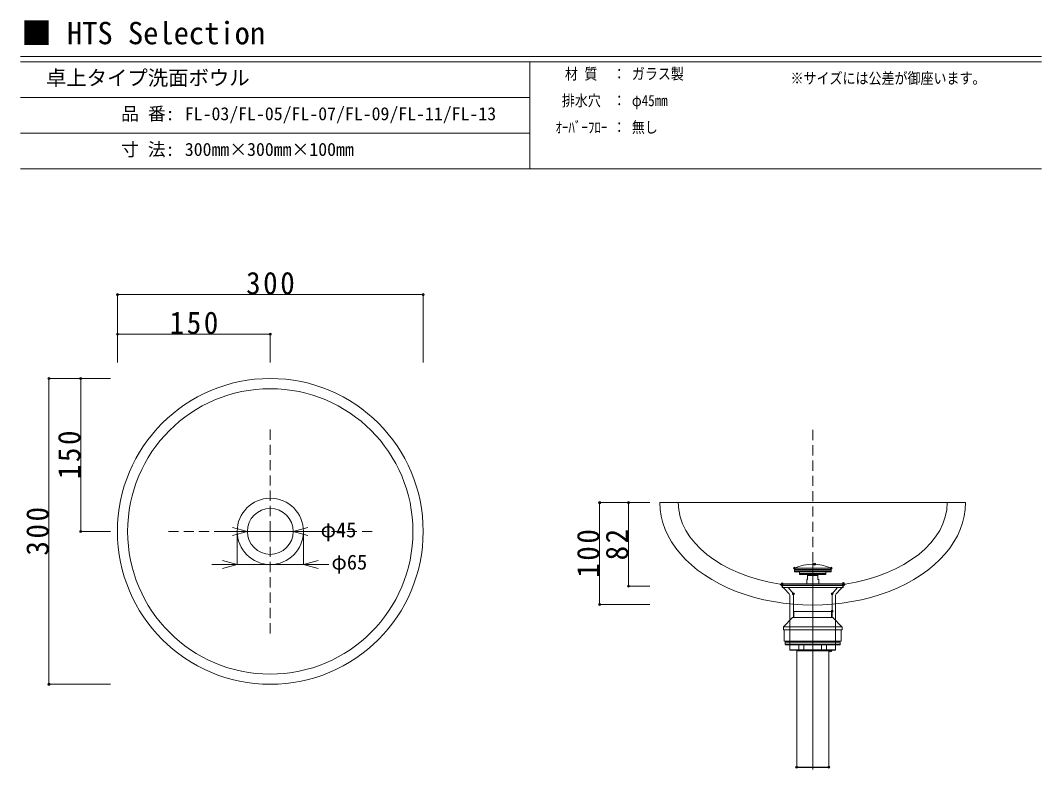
# Model space of a CAD drawing. Units: millimetres, scale not verified. Extents: x -514 to 522, y -692 to 676.
# Drawn here: x -499 to 503, y -59 to 676 of the extents above; entities that cross this region are included whole.
import ezdxf
from ezdxf.enums import TextEntityAlignment as Align

# ---------------------------------------------------------------- set-up
doc = ezdxf.new("R2010")
doc.units = ezdxf.units.MM
doc.header["$LTSCALE"] = 5
doc.header["$PDMODE"] = 32
doc.header["$PDSIZE"] = 2
doc.linetypes.add('DASHED2', pattern=[3, 2, -1])
doc.layers.add('F-0', color=7, linetype='Continuous', lineweight=15)
doc.styles.add('ＭＳ ゴシック', font='')
doc.styles.get('ＭＳ ゴシック').set_extended_font_data('MS Gothic')

msp = doc.modelspace()

# ---------------------------------------------------------------- linework, layer by layer
at = {"layer": 'F-0'}
for p, q in [((502.569, 640.036), (-499.491, 640.036)), ((502.464, 635.036), (-499.491, 635.036)), ((0.509, 635.036), (0.509, 530.036)), ((0.509, 600.036), (-499.491, 600.036)), ((0.509, 565.036), (-499.491, 565.036)), ((502.569, 530.036), (-499.491, 530.036)), ((-404.294, 406.579), (-104.294, 406.579)), ((-404.294, 406.579), (-404.294, 339.906)), ((-104.294, 406.579), (-104.294, 339.906)), ((-404.294, 367.681), (-254.294, 367.681)), ((-404.294, 367.681), (-404.294, 339.906)), ((-254.294, 367.681), (-254.294, 339.906)), ((-471.491, 324.264), (-471.491, 24.264)), ((-471.491, 324.264), (-411.216, 324.264)), ((-440.349, 324.264), (-440.349, 174.264)), ((-440.349, 324.264), (-411.216, 324.264)), ((68.921, 202.499), (68.921, 102.499)), ((68.921, 202.499), (118.146, 202.499)), ((97.127, 202.499), (97.127, 120.499)), ((97.127, 202.499), (118.146, 202.499)), ((128.002, 202.499), (428.002, 202.499)), ((-440.349, 174.264), (-411.216, 174.264)), ((-276.794, 174.264), (-301.794, 174.264)), ((-276.794, 174.264), (-291.283, 178.146)), ((-276.794, 174.264), (-291.283, 170.382)), ((-286.794, 141.764), (-286.794, 174.264)), ((-276.794, 174.264), (-231.794, 174.264)), ((-231.794, 174.264), (-217.305, 178.146)), ((-231.794, 174.264), (-206.794, 174.264)), ((-231.794, 174.264), (-217.305, 170.382)), ((-221.794, 141.764), (-221.794, 174.264)), ((-286.794, 141.764), (-311.794, 141.764)), ((-286.794, 141.764), (-301.283, 145.646)), ((-286.794, 141.764), (-301.283, 137.882)), ((-286.794, 141.764), (-221.794, 141.764)), ((-221.794, 141.764), (-207.305, 145.646)), ((-221.794, 141.764), (-196.794, 141.764)), ((-221.794, 141.764), (-207.305, 137.882)), ((97.127, 120.499), (118.146, 120.499)), ((254.953, 113.078), (246.056, 122.452)), ((301.052, 113.078), (309.948, 122.452)), ((255.502, 111.701), (255.502, 58.633)), ((259.002, 105.707), (259.002, 113.078)), ((259.002, 111.278), (259.002, 94.911)), ((297.002, 111.278), (297.002, 94.911)), ((300.502, 111.701), (300.502, 58.633)), ((68.921, 102.499), (118.146, 102.499)), ((259.502, 95.707), (259.502, 89.707)), ((296.502, 95.707), (296.502, 89.707)), ((-471.491, 24.264), (-411.216, 24.264))]:
    msp.add_line(p, q, dxfattribs=at)
at = {"layer": 'F-0', "linetype": 'DASHED2'}
for q in [(-254.294, 274.264), (-354.294, 174.264), (-254.294, 74.264), (-154.294, 174.264)]:
    msp.add_line((-254.294, 174.264), q, dxfattribs=at)
at = {"layer": 'F-0', "color": 1, "lineweight": 18}
msp.add_line((278.002, -59.388), (278.002, 143.049), dxfattribs=at)
at = {"layer": 'F-0', "lineweight": 18}
for p, q in [((260.002, 138.057), (296.002, 138.057)), ((260.002, 138.057), (260.002, 137.057)), ((260.002, 137.057), (296.002, 137.057)), ((260.002, 136.357), (296.002, 136.357)), ((260.002, 135.057), (260.002, 136.357)), ((260.002, 135.057), (296.002, 135.057)), ((260.202, 136.557), (295.802, 136.557)), ((260.502, 134.557), (295.502, 134.557)), ((265.002, 136.557), (265.002, 137.057)), ((265.002, 133.057), (265.002, 134.557)), ((265.002, 133.057), (291.002, 133.057)), ((265.002, 133.057), (291.002, 133.057)), ((265.002, 133.057), (265.002, 132.057)), ((265.002, 132.057), (291.002, 132.057)), ((273.002, 127.057), (273.002, 132.052)), ((283.002, 131.057), (273.002, 131.057)), ((283.002, 127.057), (283.002, 132.052)), ((291.002, 136.557), (291.002, 137.057)), ((291.002, 133.057), (291.002, 134.557)), ((291.002, 133.057), (291.002, 132.057)), ((296.002, 138.057), (296.002, 137.057)), ((296.002, 135.057), (296.002, 136.357)), ((248.002, 122.707), (308.002, 122.707)), ((248.002, 121.407), (248.002, 122.707)), ((248.002, 121.407), (308.002, 121.407)), ((249.484, 121.179), (248.002, 121.407)), ((249.484, 121.179), (248.002, 121.407)), ((248.002, 121.179), (308.002, 121.179)), ((248.002, 119.179), (248.002, 121.179)), ((272.102, 127.057), (273.002, 127.057)), ((272.102, 122.707), (272.102, 127.057)), ((283.002, 127.057), (283.902, 127.057)), ((283.902, 122.707), (283.902, 127.057)), ((306.52, 121.179), (308.002, 121.407)), ((306.52, 121.179), (308.002, 121.407)), ((308.002, 121.407), (308.002, 122.707)), ((308.002, 119.179), (308.002, 121.179)), ((248.002, 119.179), (308.002, 119.179)), ((259.002, 113.078), (253.752, 119.179)), ((259.002, 105.707), (259.002, 113.078)), ((297.002, 113.078), (302.252, 119.179)), ((297.002, 105.707), (297.002, 113.078)), ((297.002, 95.707), (259.002, 95.707)), ((259.002, 89.707), (259.002, 95.707)), ((259.002, 89.707), (259.002, 95.707)), ((297.002, 89.707), (297.002, 95.707)), ((306.752, 80.624), (249.252, 80.624)), ((249.252, 77.707), (249.252, 80.624)), ((249.311, 80.765), (258.252, 89.707)), ((306.694, 80.765), (249.311, 80.765)), ((258.252, 89.707), (297.752, 89.707)), ((306.694, 80.765), (297.752, 89.707)), ((306.752, 77.707), (306.752, 80.624)), ((249.252, 77.707), (306.752, 77.707)), ((250.002, 77.707), (250.002, 66.707)), ((306.002, 77.707), (306.002, 66.707)), ((306.002, 66.707), (250.002, 66.707)), ((251.002, 65.707), (305.002, 65.707)), ((251.002, 63.607), (305.002, 63.607)), ((251.502, 63.107), (304.502, 63.107)), ((251.752, 65.707), (251.752, 66.707)), ((255.502, 63.107), (255.502, 58.207)), ((255.682, 58.207), (255.682, 63.107)), ((264.382, 58.207), (264.382, 63.107)), ((269.302, 58.207), (269.302, 63.107)), ((286.702, 58.207), (286.702, 63.107)), ((291.622, 58.207), (291.622, 63.107)), ((300.322, 58.207), (300.322, 63.107)), ((300.502, 63.107), (300.502, 58.207)), ((304.252, 65.707), (304.252, 66.707)), ((255.502, 58.207), (300.502, 58.207)), ((300.002, 57.707), (256.002, 57.707)), ((262.252, 57.707), (262.252, -57.093)), ((262.252, 57.207), (293.752, 57.207)), ((293.752, 57.707), (293.752, -57.093)), ((262.252, -57.093), (293.752, -57.093)), ((262.453, -57.293), (262.252, -57.093)), ((262.453, -57.293), (293.552, -57.293)), ((293.552, -57.293), (293.752, -57.093))]:
    msp.add_line(p, q, dxfattribs=at)
at = {"layer": 'F-0', "color": 2, "lineweight": 18}
for p, q in [((262.502, 57.207), (262.502, 57.707)), ((293.502, 57.207), (293.502, 57.707))]:
    msp.add_line(p, q, dxfattribs=at)
at = {"layer": 'F-0', "linetype": 'DASHED2'}
msp.add_lwpolyline([(278.002, 273.817), (278.002, 58.633), (278.002, -42.053)], dxfattribs=at)
at = {"layer": 'F-0', "lineweight": 18}
for points in [[(251.002, 65.707), (251.002, 63.607), (251.002, 65.707)], [(305.002, 65.707), (305.002, 63.607), (305.002, 65.707)], [(255.682, 58.207), (255.683, 58.189), (255.684, 58.171), (255.685, 58.153), (255.687, 58.135), (255.69, 58.117), (255.694, 58.099), (255.698, 58.081), (255.703, 58.063), (255.708, 58.046), (255.714, 58.029), (255.721, 58.011), (255.728, 57.995), (255.736, 57.978), (255.744, 57.962), (255.753, 57.946), (255.763, 57.93), (255.773, 57.915), (255.784, 57.9), (255.795, 57.886), (255.807, 57.872), (255.819, 57.858), (255.832, 57.845), (255.846, 57.832), (255.859, 57.82), (255.874, 57.809), (255.888, 57.798), (255.903, 57.787), (255.918, 57.777), (255.934, 57.768), (255.95, 57.759), (255.966, 57.751), (255.983, 57.744)], [(256.007, 57.734), (256.014, 57.732), (256.02, 57.73), (256.026, 57.728), (256.033, 57.726), (256.039, 57.724), (256.046, 57.722), (256.052, 57.721), (256.059, 57.719), (256.066, 57.718), (256.072, 57.716), (256.079, 57.715), (256.085, 57.714), (256.092, 57.713), (256.099, 57.712), (256.105, 57.711), (256.112, 57.71), (256.119, 57.709), (256.126, 57.709), (256.132, 57.708), (256.139, 57.708), (256.146, 57.707), (256.152, 57.707), (256.159, 57.707), (256.166, 57.707)], [(264.382, 58.207), (264.382, 58.192), (264.383, 58.178), (264.384, 58.163), (264.385, 58.149), (264.386, 58.135), (264.388, 58.12), (264.39, 58.106), (264.392, 58.092), (264.395, 58.077), (264.398, 58.063), (264.402, 58.049), (264.405, 58.035), (264.409, 58.021), (264.414, 58.008), (264.418, 57.994), (264.424, 57.98), (264.429, 57.967), (264.435, 57.954), (264.441, 57.94), (264.447, 57.927), (264.454, 57.915), (264.461, 57.902), (264.469, 57.89), (264.477, 57.878), (264.485, 57.866), (264.493, 57.854), (264.502, 57.843), (264.512, 57.832), (264.521, 57.821), (264.532, 57.81), (264.542, 57.8), (264.553, 57.79), (264.564, 57.781), (264.575, 57.772), (264.587, 57.764), (264.599, 57.756), (264.612, 57.748), (264.625, 57.741), (264.638, 57.735)], [(264.638, 57.735), (264.651, 57.729), (264.665, 57.724), (264.679, 57.72), (264.693, 57.716), (264.707, 57.713), (264.721, 57.71), (264.736, 57.708), (264.75, 57.707), (264.764, 57.707)], [(269.302, 58.207), (269.302, 58.197), (269.302, 58.188), (269.302, 58.179), (269.303, 58.169), (269.303, 58.16), (269.303, 58.151), (269.303, 58.141), (269.303, 58.132), (269.304, 58.123), (269.304, 58.113), (269.304, 58.104), (269.305, 58.095), (269.305, 58.085), (269.306, 58.076), (269.306, 58.067), (269.307, 58.057), (269.308, 58.048), (269.308, 58.039), (269.309, 58.029), (269.31, 58.02), (269.31, 58.011), (269.311, 58.001), (269.312, 57.992), (269.313, 57.983), (269.314, 57.974), (269.315, 57.964), (269.316, 57.955), (269.317, 57.946), (269.318, 57.937), (269.319, 57.927), (269.321, 57.918), (269.322, 57.909), (269.323, 57.9), (269.325, 57.89), (269.326, 57.881), (269.328, 57.872), (269.33, 57.863), (269.332, 57.853), (269.334, 57.844)], [(269.334, 57.844), (269.336, 57.835), (269.338, 57.826), (269.34, 57.817), (269.342, 57.808), (269.345, 57.799), (269.347, 57.79), (269.35, 57.781), (269.353, 57.773), (269.356, 57.764), (269.36, 57.755), (269.364, 57.746), (269.368, 57.737), (269.374, 57.728), (269.38, 57.72), (269.387, 57.713), (269.395, 57.708), (269.403, 57.707)], [(286.671, 57.844), (286.669, 57.835), (286.666, 57.826), (286.664, 57.817), (286.662, 57.808), (286.659, 57.799), (286.657, 57.79), (286.654, 57.781), (286.651, 57.773), (286.648, 57.764), (286.645, 57.755), (286.64, 57.746), (286.636, 57.737), (286.631, 57.728), (286.624, 57.72), (286.618, 57.713), (286.61, 57.708), (286.601, 57.707)], [(286.702, 58.207), (286.702, 58.197), (286.702, 58.188), (286.702, 58.179), (286.702, 58.169), (286.702, 58.16), (286.701, 58.151), (286.701, 58.141), (286.701, 58.132), (286.701, 58.123), (286.7, 58.113), (286.7, 58.104), (286.699, 58.095), (286.699, 58.085), (286.698, 58.076), (286.698, 58.067), (286.697, 58.057), (286.697, 58.048), (286.696, 58.039), (286.695, 58.029), (286.695, 58.02), (286.694, 58.011), (286.693, 58.001), (286.692, 57.992), (286.691, 57.983), (286.691, 57.974), (286.69, 57.964), (286.689, 57.955), (286.687, 57.946), (286.686, 57.937), (286.685, 57.927), (286.684, 57.918), (286.682, 57.909), (286.681, 57.9), (286.679, 57.89), (286.678, 57.881), (286.676, 57.872), (286.674, 57.863), (286.673, 57.853), (286.671, 57.844)], [(291.367, 57.735), (291.353, 57.729), (291.34, 57.724), (291.326, 57.72), (291.312, 57.716), (291.297, 57.713), (291.283, 57.71), (291.269, 57.708), (291.254, 57.707), (291.24, 57.707)], [(291.622, 58.207), (291.622, 58.192), (291.622, 58.178), (291.621, 58.163), (291.62, 58.149), (291.618, 58.135), (291.617, 58.12), (291.614, 58.106), (291.612, 58.092), (291.609, 58.077), (291.606, 58.063), (291.603, 58.049), (291.599, 58.035), (291.595, 58.021), (291.591, 58.008), (291.586, 57.994), (291.581, 57.98), (291.575, 57.967), (291.57, 57.954), (291.563, 57.94), (291.557, 57.927), (291.55, 57.915), (291.543, 57.902), (291.536, 57.89), (291.528, 57.878), (291.519, 57.866), (291.511, 57.854), (291.502, 57.843), (291.493, 57.832), (291.483, 57.821), (291.473, 57.81), (291.462, 57.8), (291.452, 57.79), (291.441, 57.781), (291.429, 57.772), (291.417, 57.764), (291.405, 57.756), (291.393, 57.748), (291.38, 57.741), (291.367, 57.735)], [(299.997, 57.734), (299.991, 57.732), (299.984, 57.73), (299.978, 57.728), (299.971, 57.726), (299.965, 57.724), (299.958, 57.722), (299.952, 57.721), (299.945, 57.719), (299.939, 57.718), (299.932, 57.716), (299.926, 57.715), (299.919, 57.714), (299.912, 57.713), (299.906, 57.712), (299.899, 57.711), (299.892, 57.71), (299.886, 57.709), (299.879, 57.709), (299.872, 57.708), (299.865, 57.708), (299.859, 57.707), (299.852, 57.707), (299.845, 57.707), (299.839, 57.707)], [(300.322, 58.207), (300.322, 58.189), (300.321, 58.171), (300.319, 58.153), (300.317, 58.135), (300.314, 58.117), (300.311, 58.099), (300.306, 58.081), (300.302, 58.063), (300.296, 58.046), (300.29, 58.029), (300.284, 58.011), (300.276, 57.995), (300.269, 57.978), (300.26, 57.962), (300.251, 57.946), (300.241, 57.93), (300.231, 57.915), (300.22, 57.9), (300.209, 57.886), (300.197, 57.872), (300.185, 57.858), (300.172, 57.845), (300.159, 57.832), (300.145, 57.82), (300.131, 57.809), (300.116, 57.798), (300.101, 57.787), (300.086, 57.777), (300.07, 57.768), (300.054, 57.759), (300.038, 57.751), (300.022, 57.744)]]:
    msp.add_lwpolyline(points, dxfattribs=at)
at = {"layer": 'F-0'}
for radius in [150, 140, 32.5, 22.5]:
    msp.add_circle((-254.294, 174.264), radius, dxfattribs=at)
at = {"layer": 'F-0', "lineweight": 18}
for centre, radius, start, end in [((278.002, 99.557), 42.5, 64.94238, 115.05762), ((260.202, 136.357), 0.2, 90, 180), ((260.502, 135.057), 0.5, 180, 270), ((295.502, 135.057), 0.5, 270, 0), ((295.802, 136.357), 0.2, 0, 90), ((249.452, 80.624), 0.2, 135, 180), ((306.552, 80.624), 0.2, 0, 45), ((251.502, 63.607), 0.5, 180, 270), ((304.502, 63.607), 0.5, 270, 0), ((256.002, 58.207), 0.5, 180, 270), ((256.166, 58.177), 0.47, 247.09102, 250.33614), ((299.839, 58.177), 0.47, 289.66386, 292.90898), ((300.002, 58.207), 0.5, 270, 0)]:
    msp.add_arc(centre, radius, start, end, dxfattribs=at)
at = {"layer": 'F-0'}
for centre, start, end in [((253.502, 111.701), 0, 43.50369), ((302.502, 111.701), 136.49631, 180)]:
    msp.add_arc(centre, 2, start, end, dxfattribs=at)
for major_axis, ratio, start_param, end_param in [((150, 0), 0.67, 3.14159265, 6.28318531), ((132, 0), 0.625, 3.14159265, 4.46794852), ((132, 0), 0.625, 4.95682945, 6.28318531)]:
    msp.add_ellipse((278.002, 202.499), major_axis=major_axis, ratio=ratio, start_param=start_param, end_param=end_param, dxfattribs=at)
for p in [(-404.294, 406.579), (-104.294, 406.579), (-404.294, 367.681), (-254.294, 367.681), (-471.491, 324.264), (-440.349, 324.264), (68.921, 202.499), (97.127, 202.499), (-440.349, 174.264), (279.859, 142.057), (260.002, 138.214), (296.002, 138.214), (97.127, 120.499), (248.002, 122.707), (308.002, 123.036), (259.002, 113.078), (297.002, 113.078), (68.921, 102.499), (297.002, 95.911), (295.609, 57.207), (-471.491, 24.264), (262.252, -57.093), (293.752, -57.093)]:
    msp.add_point(p, dxfattribs=at)

# ---------------------------------------------------------------- texts
at = {"layer": 'F-0', "style": 'ＭＳ ゴシック'}
for s, height, p in [('■ HTS Selection', 21.99, (-498.771, 645.583)), ('卓上タイプ洗面ボウル', 14.66, (-474.491, 607.536)), ('品 番:', 12.83, (-400.741, 573.786)), ('FL-03/FL-05/FL-07/FL-09/FL-11/FL-13', 12.83, (-338.179, 573.786)), ('寸 法:', 12.83, (-400.741, 538.786)), ('300mm×300mm×100mm', 12.83, (-338.179, 538.786)), ('φ45', 14.66, (-204.934, 164.052)), ('φ65', 14.66, (-194.304, 132.425))]:
    msp.add_text(s, height=height, dxfattribs=at).set_placement(p, align=Align.BOTTOM_LEFT)
at = {"layer": 'F-0', "style": 'ＭＳ ゴシック', "width": 0.85}
for s, p in [('材 質', (34.884, 614.411)), ('：', (81.759, 614.411)), ('ガラス製', (100.509, 614.411)), ('※サイズには公差が御座います。', (256.237, 610.036)), ('排水穴', (31.759, 588.161)), ('：', (81.759, 588.161)), ('φ45mm', (100.509, 588.161)), ('ｵｰﾊﾞｰﾌﾛｰ', (25.509, 561.911)), ('：', (81.759, 561.911)), ('無し', (100.509, 561.911))]:
    msp.add_text(s, height=11, dxfattribs=at).set_placement(p, align=Align.BOTTOM_LEFT)
at = {"layer": 'F-0', "color": 3, "char_height": 21.99, "attachment_point": 7, "style": 'ＭＳ ゴシック'}
for s, insert in [('\\T1.18;\\W0.95;300', (-278.044, 406.579)), ('\\T1.18;\\W0.95;150', (-353.044, 367.681))]:
    msp.add_mtext(s, dxfattribs=dict(at, insert=insert))
at = {"layer": 'F-0', "color": 3, "char_height": 21.99, "attachment_point": 7, "rotation": 90, "style": 'ＭＳ ゴシック'}
for s, insert in [('\\T1.18;\\W0.95;150', (-440.349, 225.514)), ('\\T1.18;\\W0.95;300', (-471.491, 150.514)), ('\\T1.18;\\W0.95;100', (68.921, 128.749)), ('\\T1.17;\\W0.95;82', (97.127, 145.874))]:
    msp.add_mtext(s, dxfattribs=dict(at, insert=insert))

doc.saveas('drawing.dxf')
